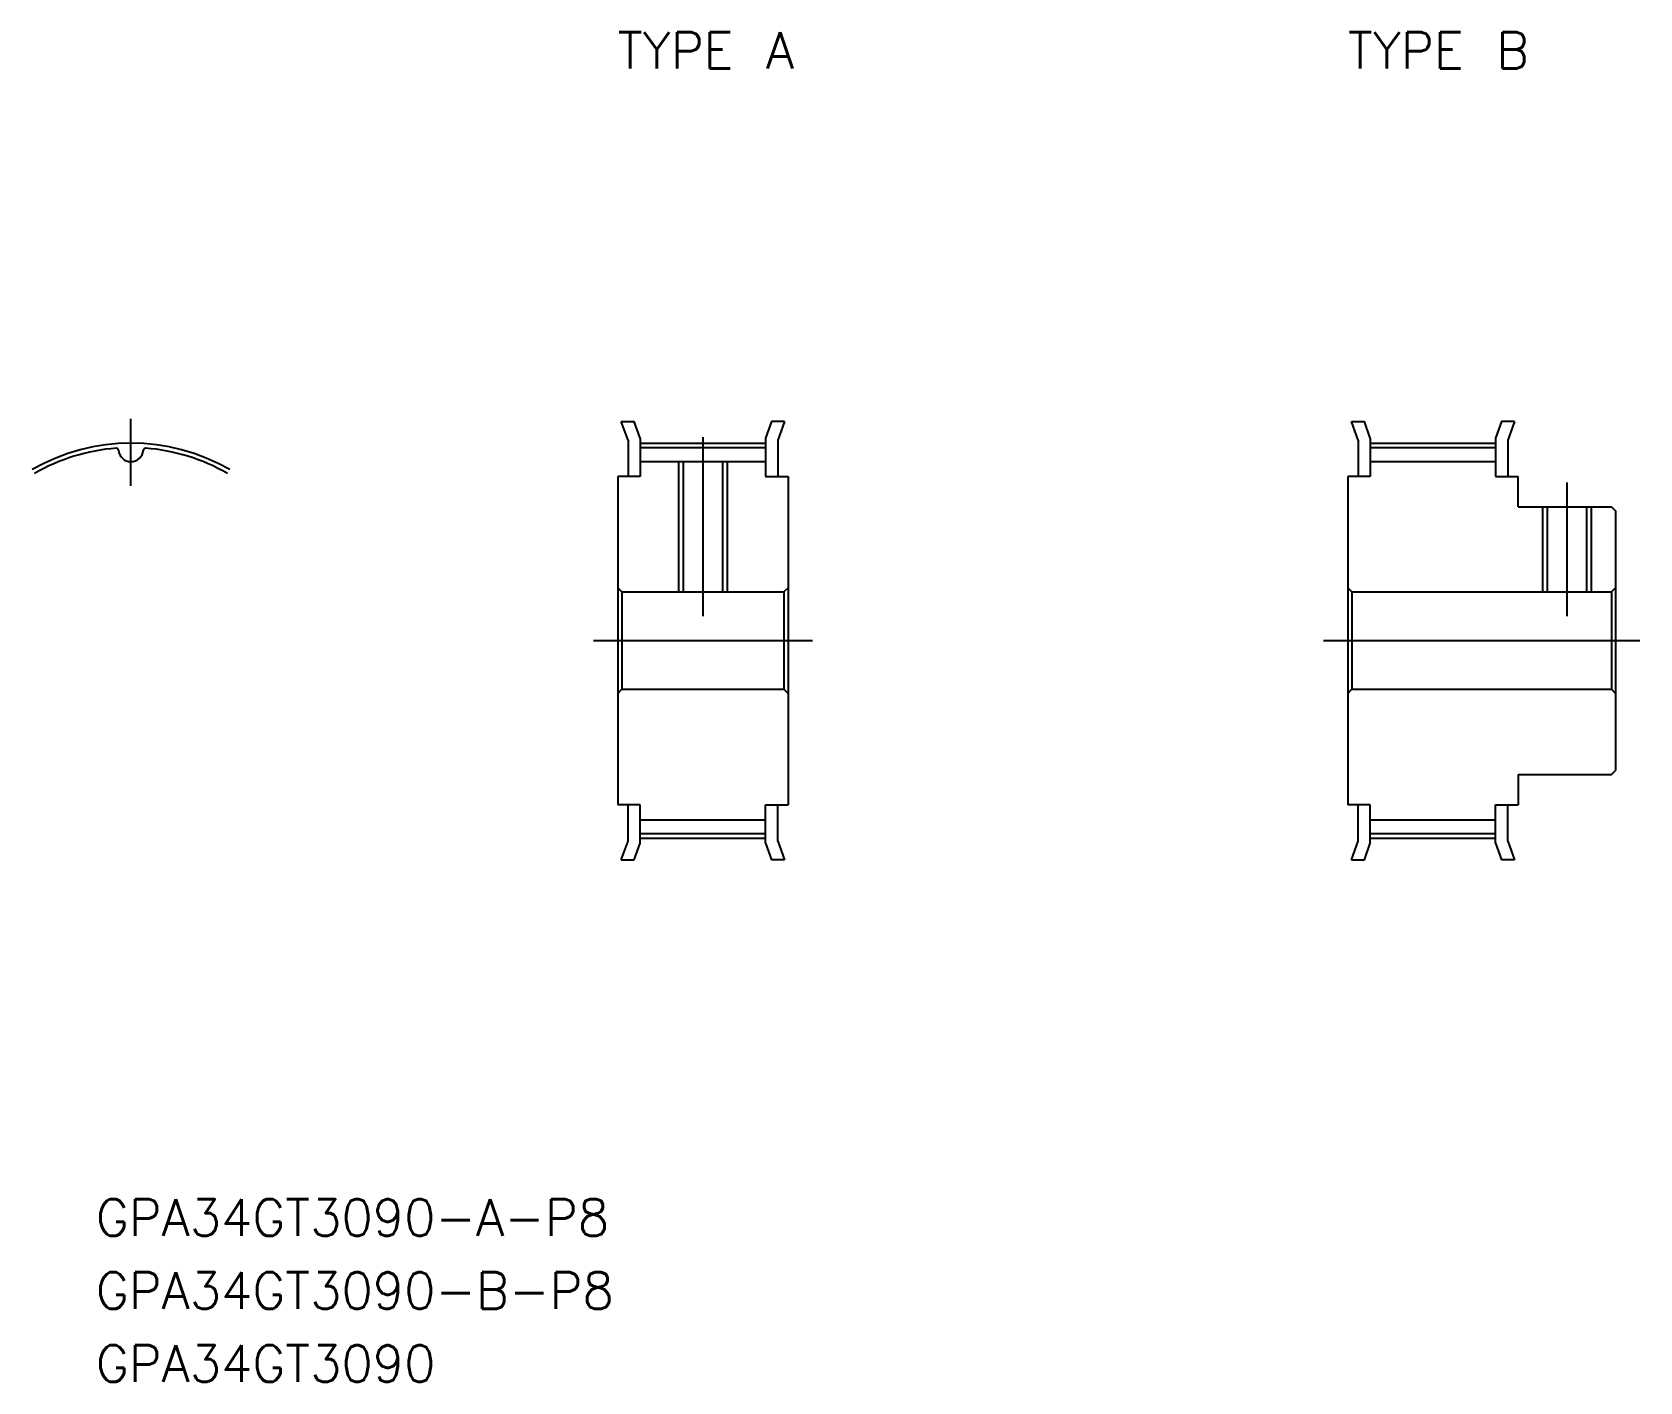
# Model space of a CAD drawing. Extents: x -8 to 124, y -61 to 50.
import ezdxf

# ---------------------------------------------------------------- set-up
doc = ezdxf.new("R2010")
doc.units = 0
doc.linetypes.add('CENTER', pattern=[50.8, 31.75, -6.35, 6.35, -6.35])
doc.layers.get('0').update_dxf_attribs({"linetype": 'CONTINUOUS'})
doc.layers.add('CENTER', color=1, linetype='CONTINUOUS')
doc.styles.get("Standard").update_dxf_attribs({"font": 'txt.shx', "height": 3, "bigfont": 'bigfont.shx'})

msp = doc.modelspace()

# ---------------------------------------------------------------- linework, layer by layer
at = {"color": 7, "linetype": 'CONTINUOUS'}
for p, q in [((40.3, 18), (41.36, 18)), ((40.85, 16.48), (40.3, 18)), ((41.85, 16.65), (41.36, 18)), ((52.64, 18), (52.15, 16.65)), ((53.7, 18), (52.64, 18)), ((53.7, 18), (53.15, 16.48)), ((100.3, 18), (101.36, 18)), ((100.85, 16.48), (100.3, 18)), ((101.85, 16.65), (101.36, 18)), ((112.64, 18), (112.15, 16.65)), ((113.7, 18), (112.64, 18)), ((113.7, 18), (113.15, 16.48)), ((40.85, 16.48), (40.85, 13.5)), ((41.85, 16.65), (41.85, 13.5)), ((41.85, 15.86), (52.15, 15.86)), ((52.15, 16.65), (52.15, 13.5)), ((53.15, 16.48), (53.15, 13.5)), ((100.85, 16.48), (100.85, 13.5)), ((101.85, 16.65), (101.85, 13.5)), ((101.85, 15.86), (112.15, 15.86)), ((112.15, 16.65), (112.15, 13.5)), ((113.15, 16.48), (113.15, 13.5)), ((41.85, 14.71), (52.15, 14.71)), ((45.38, 14.71), (45.38, 4)), ((48.62, 14.71), (48.62, 4)), ((101.85, 14.71), (112.15, 14.71)), ((40, 13.5), (40, -13.5)), ((41.85, 13.5), (40, 13.5)), ((52.15, 13.5), (54, 13.5)), ((54, 13.5), (54, -13.5)), ((100, 13.5), (100, -13.5)), ((101.85, 13.5), (100, 13.5)), ((112.15, 13.5), (114, 13.5)), ((114, 11), (114, 13.5)), ((114, 11), (121.66, 11)), ((116.38, 11), (116.38, 4)), ((119.62, 11), (119.62, 4)), ((121.66, 11), (122, 10.66)), ((122, 10.66), (122, -10.66)), ((40, 4.34), (40.34, 4)), ((40.34, 4), (53.66, 4)), ((40.34, 4), (40.34, -4)), ((54, 4.34), (53.66, 4)), ((53.66, 4), (53.66, -4)), ((100, 4.34), (100.34, 4)), ((100.34, 4), (121.66, 4)), ((100.34, 4), (100.34, -4)), ((122, 4.34), (121.66, 4)), ((121.66, 4), (121.66, -4)), ((40, -4.34), (40.34, -4)), ((40.34, -4), (53.66, -4)), ((54, -4.34), (53.66, -4)), ((100, -4.34), (100.34, -4)), ((100.34, -4), (121.66, -4)), ((122, -4.34), (121.66, -4)), ((114, -11), (121.66, -11)), ((114, -11), (114, -13.5)), ((121.66, -11), (122, -10.66)), ((41.85, -13.5), (40, -13.5)), ((40.85, -16.48), (40.85, -13.5)), ((41.85, -16.65), (41.85, -13.5)), ((52.15, -16.65), (52.15, -13.5)), ((52.15, -13.5), (54, -13.5)), ((53.15, -16.48), (53.15, -13.5)), ((101.85, -13.5), (100, -13.5)), ((100.85, -16.48), (100.85, -13.5)), ((101.85, -16.65), (101.85, -13.5)), ((112.15, -16.65), (112.15, -13.5)), ((112.15, -13.5), (114, -13.5)), ((113.15, -16.48), (113.15, -13.5)), ((41.85, -14.71), (52.15, -14.71)), ((101.85, -14.71), (112.15, -14.71)), ((40.3, -18), (40.85, -16.48)), ((41.36, -18), (41.85, -16.65)), ((41.85, -15.86), (52.15, -15.86)), ((52.15, -16.65), (52.64, -18)), ((53.15, -16.48), (53.7, -18)), ((100.3, -18), (100.85, -16.48)), ((101.36, -18), (101.85, -16.65)), ((101.85, -15.86), (112.15, -15.86)), ((112.15, -16.65), (112.64, -18)), ((113.15, -16.48), (113.7, -18)), ((40.3, -18), (41.36, -18)), ((53.7, -18), (52.64, -18)), ((100.3, -18), (101.36, -18)), ((113.7, -18), (112.64, -18))]:
    msp.add_line(p, q, dxfattribs=at)
at = {"color": 3, "linetype": 'CONTINUOUS'}
for p, q in [((45, 14.71), (45, 4)), ((49, 14.71), (49, 4)), ((116, 11), (116, 4)), ((120, 11), (120, 4))]:
    msp.add_line(p, q, dxfattribs=at)
at = {"color": 7, "linetype": 'CONTINUOUS'}
for centre, radius, start, end in [((0, 0), 15.86, 94.361, 120), ((-1.19, 15.64), 0.171, 4.9079, 94.361), ((0, 15.74), 1.03, 184.9079, 355.0921), ((1.19, 15.64), 0.171, 85.639, 175.0921), ((0, 0), 15.86, 60, 85.639)]:
    msp.add_arc(centre, radius, start, end, dxfattribs=at)
at = {"layer": 'CENTER', "color": 1, "linetype": 'CENTER'}
for p, q in [((0, 12.71), (0, 18.23)), ((41.85, 16.23), (52.15, 16.23)), ((47, 16.71), (47, 2)), ((101.85, 16.23), (112.15, 16.23)), ((118, 13), (118, 2)), ((38, 0), (56, 0)), ((98, 0), (124, 0)), ((41.85, -16.23), (52.15, -16.23)), ((101.85, -16.23), (112.15, -16.23))]:
    msp.add_line(p, q, dxfattribs=at)
msp.add_arc((0, 0), 16.23, 60, 120, dxfattribs=at)

# ---------------------------------------------------------------- texts
at = {"color": 7, "linetype": 'CONTINUOUS'}
for s, p in [('TYPE A', (40, 47)), ('TYPE B', (100, 47)), ('GPA34GT3090-A-P8', (-2.88, -48.9)), ('GPA34GT3090-B-P8', (-2.88, -54.9)), ('GPA34GT3090', (-2.88, -60.9))]:
    msp.add_text(s, height=3, dxfattribs=at).set_placement(p)

doc.saveas('drawing.dxf')
